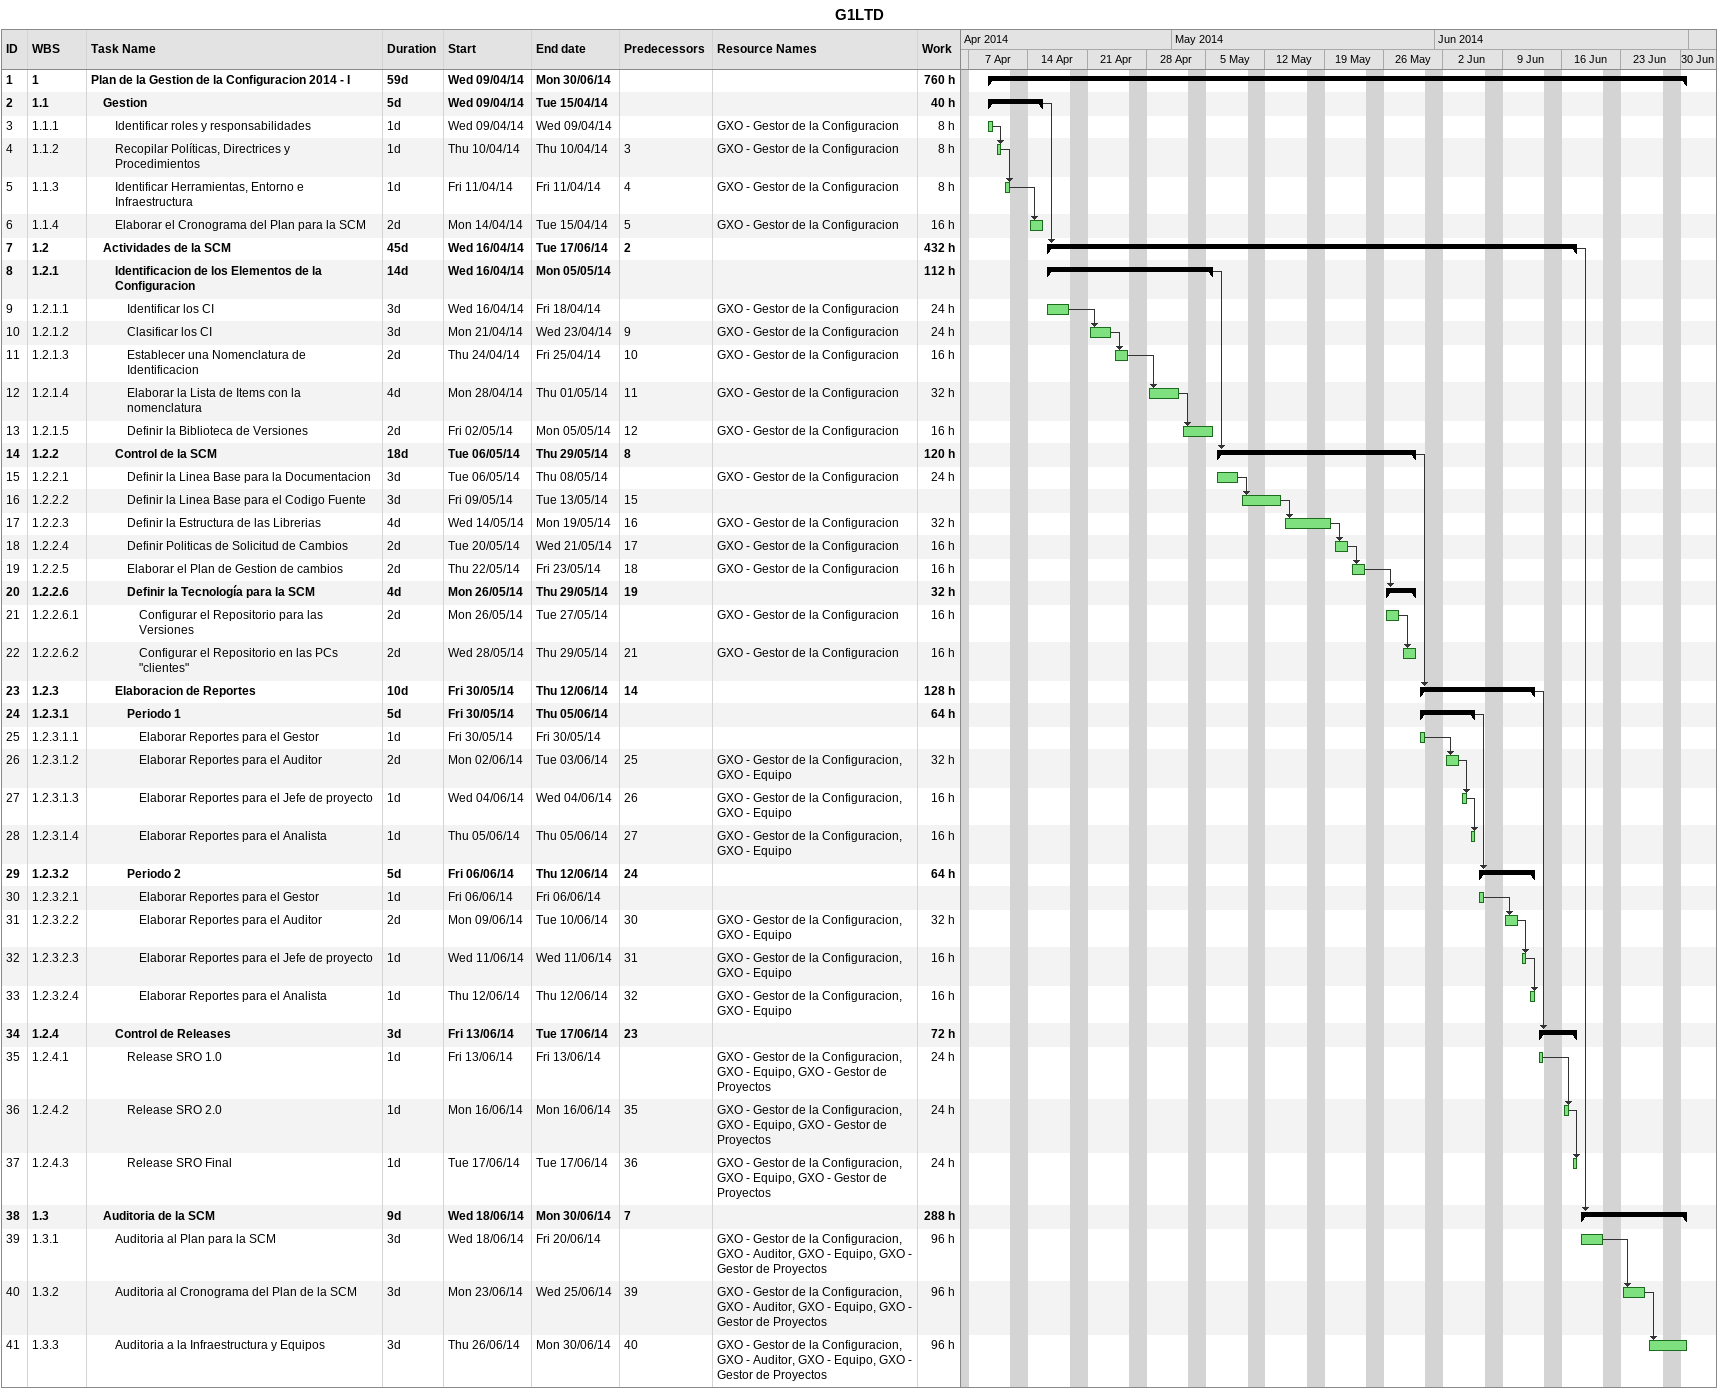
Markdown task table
G1LTD

| ID | WBS | Task | Duration | Start | Finish | Predecessors | Resources | Work (h) |
|---|---|---|---|---|---|---|---|---|
| 1 | 1 | **Plan de la Gestion de la Configuracion 2014 - I** | 59d | 2014-04-09 | 2014-06-30 |  |  | 760 |
| 2 | 1.1 | **Gestion** | 5d | 2014-04-09 | 2014-04-15 |  |  | 40 |
| 3 | 1.1.1 | Identificar roles y responsabilidades | 1d | 2014-04-09 | 2014-04-09 |  | GXO - Gestor de la Configuracion | 8 |
| 4 | 1.1.2 | Recopilar Políticas, Directrices y Procedimientos | 1d | 2014-04-10 | 2014-04-10 | 3 | GXO - Gestor de la Configuracion | 8 |
| 5 | 1.1.3 | Identificar Herramientas, Entorno e Infraestructura | 1d | 2014-04-11 | 2014-04-11 | 4 | GXO - Gestor de la Configuracion | 8 |
| 6 | 1.1.4 | Elaborar el Cronograma del Plan para la SCM | 2d | 2014-04-14 | 2014-04-15 | 5 | GXO - Gestor de la Configuracion | 16 |
| 7 | 1.2 | **Actividades de la SCM** | 45d | 2014-04-16 | 2014-06-17 | 2 |  | 432 |
| 8 | 1.2.1 | **Identificacion de los Elementos de la Configuracion** | 14d | 2014-04-16 | 2014-05-05 |  |  | 112 |
| 9 | 1.2.1.1 | Identificar los CI | 3d | 2014-04-16 | 2014-04-18 |  | GXO - Gestor de la Configuracion | 24 |
| 10 | 1.2.1.2 | Clasificar los CI | 3d | 2014-04-21 | 2014-04-23 | 9 | GXO - Gestor de la Configuracion | 24 |
| 11 | 1.2.1.3 | Establecer una Nomenclatura de Identificacion | 2d | 2014-04-24 | 2014-04-25 | 10 | GXO - Gestor de la Configuracion | 16 |
| 12 | 1.2.1.4 | Elaborar la Lista de Items con la nomenclatura | 4d | 2014-04-28 | 2014-05-01 | 11 | GXO - Gestor de la Configuracion | 32 |
| 13 | 1.2.1.5 | Definir la Biblioteca de Versiones | 2d | 2014-05-02 | 2014-05-05 | 12 | GXO - Gestor de la Configuracion | 16 |
| 14 | 1.2.2 | **Control de la SCM** | 18d | 2014-05-06 | 2014-05-29 | 8 |  | 120 |
| 15 | 1.2.2.1 | Definir la Linea Base para la Documentacion | 3d | 2014-05-06 | 2014-05-08 |  | GXO - Gestor de la Configuracion | 24 |
| 16 | 1.2.2.2 | Definir la Linea Base para el Codigo Fuente | 3d | 2014-05-09 | 2014-05-13 | 15 |  |  |
| 17 | 1.2.2.3 | Definir la Estructura de las Librerias | 4d | 2014-05-14 | 2014-05-19 | 16 | GXO - Gestor de la Configuracion | 32 |
| 18 | 1.2.2.4 | Definir Politicas de Solicitud de Cambios | 2d | 2014-05-20 | 2014-05-21 | 17 | GXO - Gestor de la Configuracion | 16 |
| 19 | 1.2.2.5 | Elaborar el Plan de Gestion de cambios | 2d | 2014-05-22 | 2014-05-23 | 18 | GXO - Gestor de la Configuracion | 16 |
| 20 | 1.2.2.6 | **Definir la Tecnología para la SCM** | 4d | 2014-05-26 | 2014-05-29 | 19 |  | 32 |
| 21 | 1.2.2.6.1 | Configurar el Repositorio para las Versiones | 2d | 2014-05-26 | 2014-05-27 |  | GXO - Gestor de la Configuracion | 16 |
| 22 | 1.2.2.6.2 | Configurar el Repositorio en las PCs "clientes" | 2d | 2014-05-28 | 2014-05-29 | 21 | GXO - Gestor de la Configuracion | 16 |
| 23 | 1.2.3 | **Elaboracion de Reportes** | 10d | 2014-05-30 | 2014-06-12 | 14 |  | 128 |
| 24 | 1.2.3.1 | **Periodo 1** | 5d | 2014-05-30 | 2014-06-05 |  |  | 64 |
| 25 | 1.2.3.1.1 | Elaborar Reportes para el Gestor | 1d | 2014-05-30 | 2014-05-30 |  |  |  |
| 26 | 1.2.3.1.2 | Elaborar Reportes para el Auditor | 2d | 2014-06-02 | 2014-06-03 | 25 | GXO - Gestor de la Configuracion, GXO - Equipo | 32 |
| 27 | 1.2.3.1.3 | Elaborar Reportes para el Jefe de proyecto | 1d | 2014-06-04 | 2014-06-04 | 26 | GXO - Gestor de la Configuracion, GXO - Equipo | 16 |
| 28 | 1.2.3.1.4 | Elaborar Reportes para el Analista | 1d | 2014-06-05 | 2014-06-05 | 27 | GXO - Gestor de la Configuracion, GXO - Equipo | 16 |
| 29 | 1.2.3.2 | **Periodo 2** | 5d | 2014-06-06 | 2014-06-12 | 24 |  | 64 |
| 30 | 1.2.3.2.1 | Elaborar Reportes para el Gestor | 1d | 2014-06-06 | 2014-06-06 |  |  |  |
| 31 | 1.2.3.2.2 | Elaborar Reportes para el Auditor | 2d | 2014-06-09 | 2014-06-10 | 30 | GXO - Gestor de la Configuracion, GXO - Equipo | 32 |
| 32 | 1.2.3.2.3 | Elaborar Reportes para el Jefe de proyecto | 1d | 2014-06-11 | 2014-06-11 | 31 | GXO - Gestor de la Configuracion, GXO - Equipo | 16 |
| 33 | 1.2.3.2.4 | Elaborar Reportes para el Analista | 1d | 2014-06-12 | 2014-06-12 | 32 | GXO - Gestor de la Configuracion, GXO - Equipo | 16 |
| 34 | 1.2.4 | **Control de Releases** | 3d | 2014-06-13 | 2014-06-17 | 23 |  | 72 |
| 35 | 1.2.4.1 | Release SRO 1.0 | 1d | 2014-06-13 | 2014-06-13 |  | GXO - Gestor de la Configuracion, GXO - Equipo, GXO - Gestor de Proyectos | 24 |
| 36 | 1.2.4.2 | Release SRO 2.0 | 1d | 2014-06-16 | 2014-06-16 | 35 | GXO - Gestor de la Configuracion, GXO - Equipo, GXO - Gestor de Proyectos | 24 |
| 37 | 1.2.4.3 | Release SRO Final | 1d | 2014-06-17 | 2014-06-17 | 36 | GXO - Gestor de la Configuracion, GXO - Equipo, GXO - Gestor de Proyectos | 24 |
| 38 | 1.3 | **Auditoria de la SCM** | 9d | 2014-06-18 | 2014-06-30 | 7 |  | 288 |
| 39 | 1.3.1 | Auditoria al Plan para la SCM | 3d | 2014-06-18 | 2014-06-20 |  | GXO - Gestor de la Configuracion, GXO - Auditor, GXO - Equipo, GXO - Gestor de Proyectos | 96 |
| 40 | 1.3.2 | Auditoria al Cronograma del Plan de la SCM | 3d | 2014-06-23 | 2014-06-25 | 39 | GXO - Gestor de la Configuracion, GXO - Auditor, GXO - Equipo, GXO - Gestor de Proyectos | 96 |
| 41 | 1.3.3 | Auditoria a la Infraestructura y Equipos | 3d | 2014-06-26 | 2014-06-30 | 40 | GXO - Gestor de la Configuracion, GXO - Auditor, GXO - Equipo, GXO - Gestor de Proyectos | 96 |
